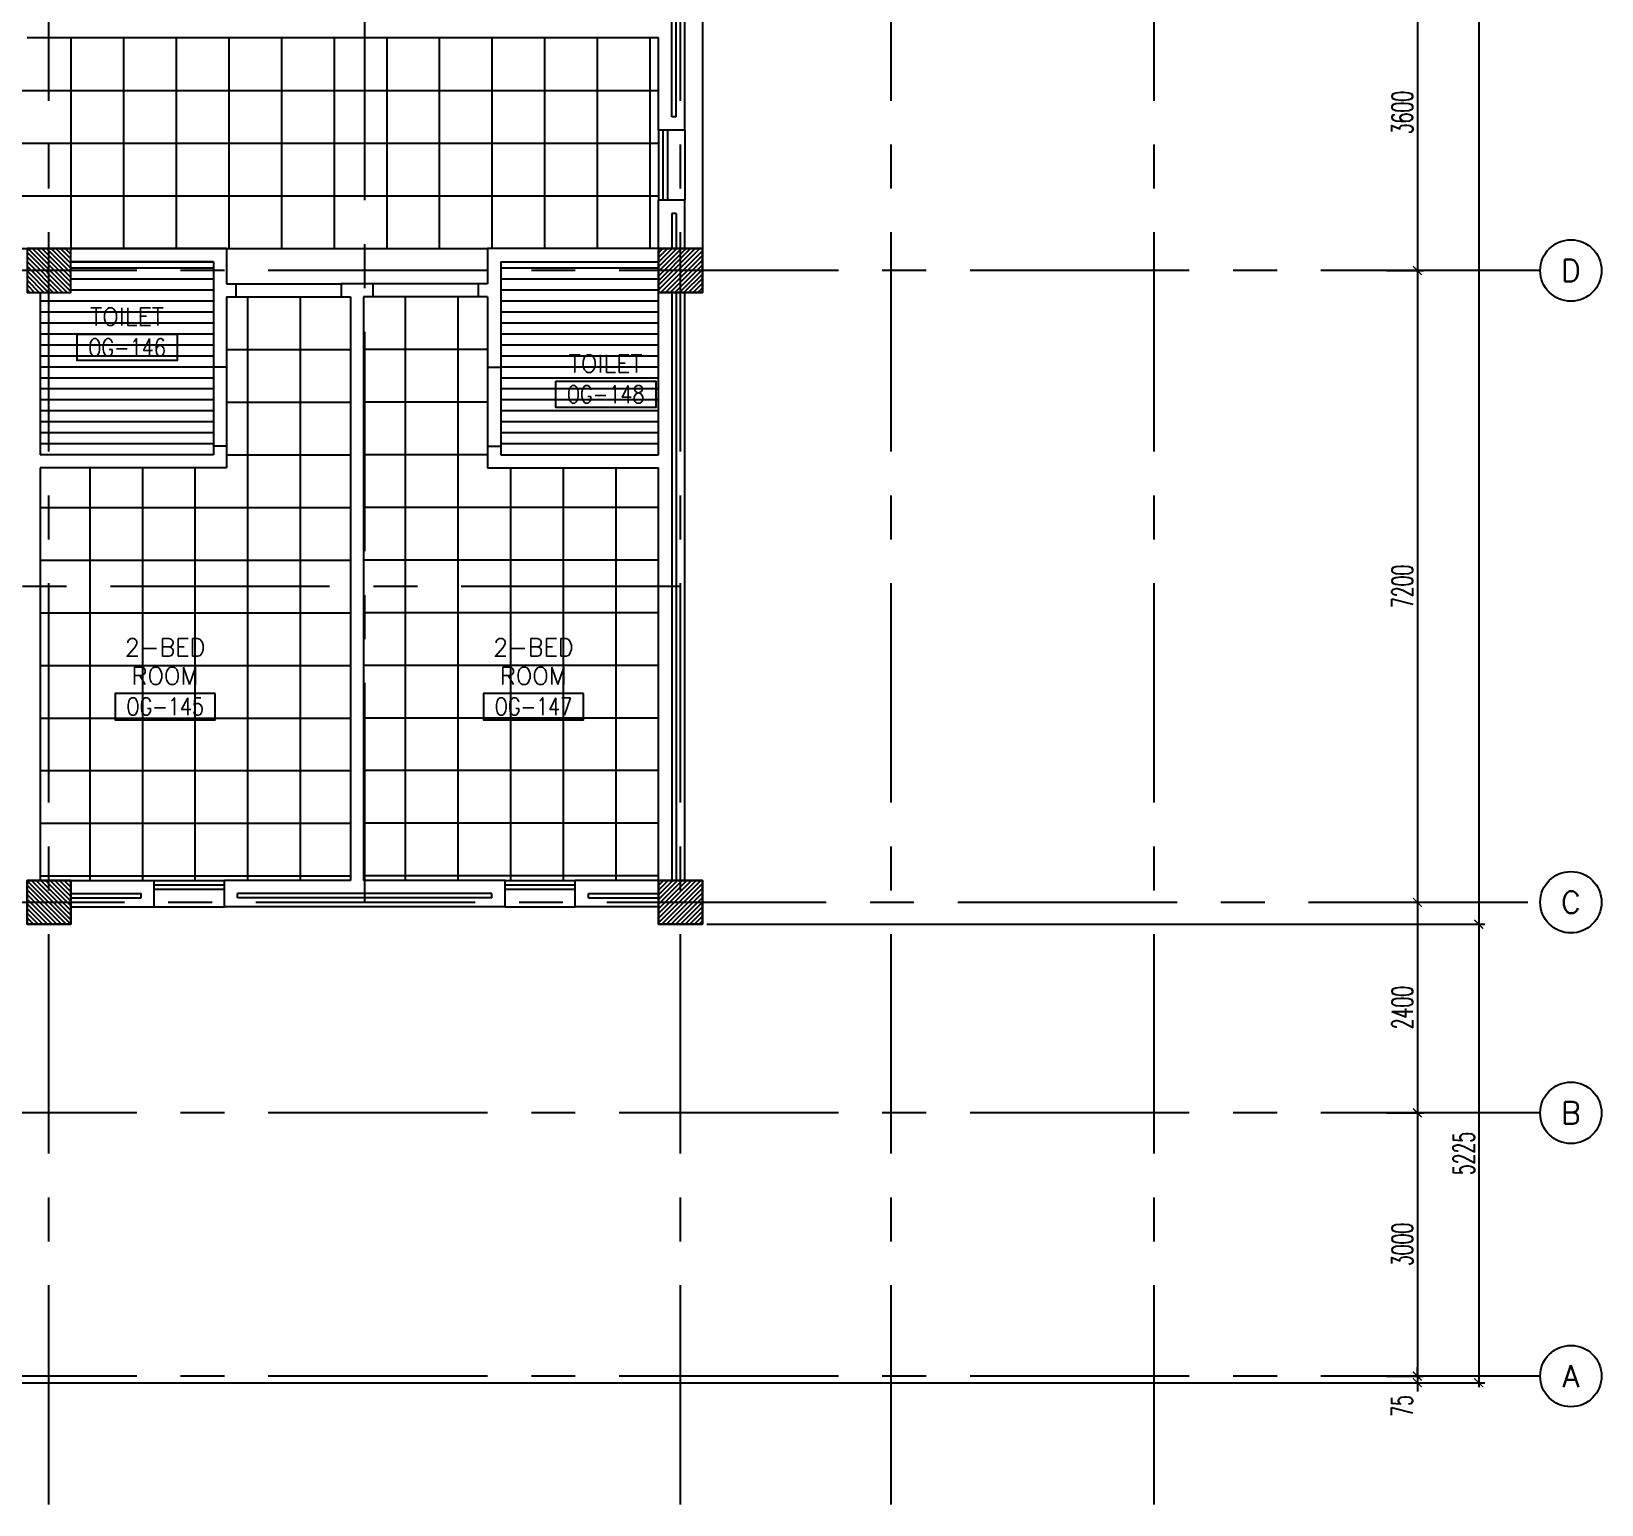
# Model space of a CAD drawing. Extents: x 276011.4 to 276105.3, y 57291.9 to 57371.4.
# Drawn here: x 276087.42 to 276105.32, y 57291.9 to 57308.69 of the extents above; entities that cross this region are included whole.
import ezdxf
from ezdxf.enums import TextEntityAlignment as Align

# ---------------------------------------------------------------- set-up
doc = ezdxf.new("R2010")
doc.units = 0
doc.header["$MEASUREMENT"] = 0
doc.header["$PDMODE"] = 34
doc.linetypes.add('CENTERX2', pattern=[4, 2.5, -0.5, 0.5, -0.5])
doc.layers.get('0').update_dxf_attribs({"color": 4, "linetype": 'CONTINUOUS'})
doc.layers.get('DEFPOINTS').update_dxf_attribs({"linetype": 'CONTINUOUS'})
for name, color, linetype in [('AX-CR', 2, 'CONTINUOUS'), ('AX-DIM', 4, 'CONTINUOUS'), ('AX-TXT', 2, 'CONTINUOUS'), ('AXES', 11, 'CENTERX2'), ('CEILING', 4, 'CONTINUOUS'), ('COL', 5, 'CONTINUOUS'), ('HAT', 11, 'CONTINUOUS'), ('INSUL', 4, 'CONTINUOUS'), ('PROJ-L', 4, 'CONTINUOUS'), ('RM-BOX', 11, 'CONTINUOUS'), ('RM-NAME', 11, 'CONTINUOUS'), ('RM-NO', 11, 'CONTINUOUS'), ('WALL', 2, 'CONTINUOUS'), ('WIN', 3, 'CONTINUOUS')]:
    doc.layers.add(name, color=color, linetype=linetype)
doc.styles.add('ROMANS', font='ROMANS.shx', dxfattribs={"width": 0.6})
doc.dimstyles.new('STANDARD_IN', dxfattribs={"dimtxt": 0.24, "dimasz": 0.1, "dimexe": 0.07, "dimexo": 0.05, "dimgap": 0.05, "dimtad": 1, "dimdec": 0, "dimlfac": 1000, "dimzin": 0, "dimtxsty": 'ROMANS', "dimblk": 'ARCHTICK', "dimcen": 0.05, "dimdle": 0.05, "dimclrd": 4, "dimclre": 4, "dimclrt": 2, "dimazin": 3, "dimtfac": 1, "dimtdec": 0, "dimtmove": 0, "dimatfit": 3, "dimtolj": 1, "dimtzin": 0})

# ---------------------------------------------------------------- blocks, each defined once
blk = doc.blocks.new('_ARCHTICK')
at = {"color": 0, "linetype": 'BYBLOCK', "const_width": 0.15}
blk.add_lwpolyline([(-0.5, -0.5), (0.5, 0.5)], dxfattribs=at)
blk = doc.blocks.new('*D314')
at = {"layer": 'AX-DIM', "color": 4, "ltscale": 0.3}
for p, q in [((276103.265, 57298.513), (276103.985, 57298.513)), ((276103.915, 57298.563), (276103.915, 57293.238)), ((276061.32, 57293.288), (276103.985, 57293.288))]:
    blk.add_line(p, q, dxfattribs=at)
at = {"layer": 'DEFPOINTS', "color": 0, "ltscale": 0.3}
for p in [(276103.215, 57298.513), (276061.27, 57293.288), (276103.915, 57293.288)]:
    blk.add_point(p, dxfattribs=at)
at = {"layer": 'AX-DIM', "color": 4, "ltscale": 0.3, "xscale": 0.1, "yscale": 0.1, "zscale": 0.1}
for p, rotation in [((276103.915, 57298.513), 90), ((276103.915, 57293.288), 270)]:
    blk.add_blockref('_ARCHTICK', p, dxfattribs=dict(at, rotation=rotation))
at = {"layer": 'AX-DIM', "color": 2, "ltscale": 0.3, "insert": (276103.745, 57295.9), "char_height": 0.24, "attachment_point": 5, "rotation": 90, "style": 'ROMANS'}
blk.add_mtext('\\A1;5225', dxfattribs=at)
blk = doc.blocks.new('AXR')
at = {"layer": 'AX-CR'}
blk.add_circle((350, 0), 350, dxfattribs=at)
blk = doc.blocks.new('*D313')
at = {"layer": 'AX-DIM', "color": 4, "ltscale": 0.3}
for p, q in [((276103.915, 57357.883), (276103.915, 57298.463)), ((276095.115, 57357.833), (276103.985, 57357.833)), ((276095.115, 57298.513), (276103.985, 57298.513))]:
    blk.add_line(p, q, dxfattribs=at)
at = {"layer": 'DEFPOINTS', "color": 0, "ltscale": 0.3}
for p in [(276095.065, 57357.833), (276095.065, 57298.513), (276103.915, 57298.513)]:
    blk.add_point(p, dxfattribs=at)
at = {"layer": 'AX-DIM', "color": 4, "ltscale": 0.3, "xscale": 0.1, "yscale": 0.1, "zscale": 0.1}
for p, rotation in [((276103.915, 57357.833), 90), ((276103.915, 57298.513), 270)]:
    blk.add_blockref('_ARCHTICK', p, dxfattribs=dict(at, rotation=rotation))
at = {"layer": 'AX-DIM', "color": 2, "ltscale": 0.3, "insert": (276103.745, 57328.173), "char_height": 0.24, "attachment_point": 5, "rotation": 90, "style": 'ROMANS'}
blk.add_mtext('\\A1;59320', dxfattribs=at)
blk = doc.blocks.new('*D312')
at = {"layer": 'AX-DIM', "color": 4, "ltscale": 0.3}
for p, q in [((276102.865, 57305.963), (276103.285, 57305.963)), ((276103.215, 57306.013), (276103.215, 57298.713)), ((276102.865, 57298.763), (276103.285, 57298.763))]:
    blk.add_line(p, q, dxfattribs=at)
at = {"layer": 'DEFPOINTS', "color": 0, "ltscale": 0.3}
for p in [(276102.815, 57305.963), (276102.815, 57298.763), (276103.215, 57298.763)]:
    blk.add_point(p, dxfattribs=at)
at = {"layer": 'AX-DIM', "color": 4, "ltscale": 0.3, "xscale": 0.1, "yscale": 0.1, "zscale": 0.1}
for p, rotation in [((276103.215, 57305.963), 90), ((276103.215, 57298.763), 270)]:
    blk.add_blockref('_ARCHTICK', p, dxfattribs=dict(at, rotation=rotation))
at = {"layer": 'AX-DIM', "color": 2, "ltscale": 0.3, "insert": (276103.045, 57302.363), "char_height": 0.24, "attachment_point": 5, "rotation": 90, "style": 'ROMANS'}
blk.add_mtext('\\A1;7200', dxfattribs=at)
blk = doc.blocks.new('*X56')
at = {"color": 0}
for p, q in [((253129, 118266), (253613, 118750)), ((253129, 118319), (253560, 118750)), ((253129, 118372), (253507, 118750)), ((253129, 118425), (253454, 118750)), ((253129, 118478), (253401, 118750)), ((253129, 118531), (253348, 118750)), ((253129, 118584), (253294, 118750)), ((253129, 118637), (253241, 118750)), ((253129, 118690), (253188, 118750)), ((253129, 118743), (253135, 118750)), ((253166, 118250), (253629, 118713)), ((253219, 118250), (253629, 118660)), ((253272, 118250), (253629, 118607)), ((253325, 118250), (253629, 118553)), ((253378, 118250), (253629, 118500)), ((253431, 118250), (253629, 118447)), ((253484, 118250), (253629, 118394)), ((253537, 118250), (253629, 118341)), ((253590, 118250), (253629, 118288))]:
    blk.add_line(p, q, dxfattribs=at)
blk = doc.blocks.new('COL50')
at = {"layer": 'COL'}
blk.add_lwpolyline([(-250, 250), (-250, -250), (250, -250), (250, 250)], close=True, dxfattribs=at)
blk = doc.blocks.new('*D311')
at = {"layer": 'AX-DIM', "color": 4, "ltscale": 0.3}
for p, q in [((276103.215, 57298.813), (276103.215, 57296.313)), ((276102.865, 57298.763), (276103.285, 57298.763)), ((276102.865, 57296.363), (276103.285, 57296.363))]:
    blk.add_line(p, q, dxfattribs=at)
at = {"layer": 'DEFPOINTS', "color": 0, "ltscale": 0.3}
for p in [(276102.815, 57298.763), (276102.815, 57296.363), (276103.215, 57296.363)]:
    blk.add_point(p, dxfattribs=at)
at = {"layer": 'AX-DIM', "color": 4, "ltscale": 0.3, "xscale": 0.1, "yscale": 0.1, "zscale": 0.1}
for p, rotation in [((276103.215, 57298.763), 90), ((276103.215, 57296.363), 270)]:
    blk.add_blockref('_ARCHTICK', p, dxfattribs=dict(at, rotation=rotation))
at = {"layer": 'AX-DIM', "color": 2, "ltscale": 0.3, "insert": (276103.045, 57297.563), "char_height": 0.24, "attachment_point": 5, "rotation": 90, "style": 'ROMANS'}
blk.add_mtext('\\A1;2400', dxfattribs=at)
blk = doc.blocks.new('*D310')
at = {"layer": 'AX-DIM', "color": 4, "ltscale": 0.3}
for p, q in [((276102.865, 57296.363), (276103.285, 57296.363)), ((276103.215, 57296.413), (276103.215, 57293.313)), ((276102.865, 57293.363), (276103.285, 57293.363))]:
    blk.add_line(p, q, dxfattribs=at)
at = {"layer": 'DEFPOINTS', "color": 0, "ltscale": 0.3}
for p in [(276102.815, 57296.363), (276102.815, 57293.363), (276103.215, 57293.363)]:
    blk.add_point(p, dxfattribs=at)
at = {"layer": 'AX-DIM', "color": 4, "ltscale": 0.3, "xscale": 0.1, "yscale": 0.1, "zscale": 0.1}
for p, rotation in [((276103.215, 57296.363), 90), ((276103.215, 57293.363), 270)]:
    blk.add_blockref('_ARCHTICK', p, dxfattribs=dict(at, rotation=rotation))
at = {"layer": 'AX-DIM', "color": 2, "ltscale": 0.3, "insert": (276103.045, 57294.863), "char_height": 0.24, "attachment_point": 5, "rotation": 90, "style": 'ROMANS'}
blk.add_mtext('\\A1;3000', dxfattribs=at)
blk = doc.blocks.new('*D309')
at = {"layer": 'AX-DIM', "color": 4, "ltscale": 0.3}
for p, q in [((276103.215, 57293.363), (276103.215, 57293.463)), ((276102.865, 57293.363), (276103.285, 57293.363)), ((276102.865, 57293.288), (276103.285, 57293.288)), ((276103.215, 57293.363), (276103.215, 57293.288)), ((276103.215, 57293.288), (276103.215, 57293.188))]:
    blk.add_line(p, q, dxfattribs=at)
at = {"layer": 'DEFPOINTS', "color": 0, "ltscale": 0.3}
for p in [(276102.815, 57293.363), (276102.815, 57293.288), (276103.215, 57293.288)]:
    blk.add_point(p, dxfattribs=at)
at = {"layer": 'AX-DIM', "color": 4, "ltscale": 0.3, "xscale": 0.1, "yscale": 0.1, "zscale": 0.1}
for p, rotation in [((276103.215, 57293.363), 270), ((276103.215, 57293.288), 90)]:
    blk.add_blockref('_ARCHTICK', p, dxfattribs=dict(at, rotation=rotation))
at = {"layer": 'AX-DIM', "color": 2, "ltscale": 0.3, "insert": (276103.04, 57293.023), "char_height": 0.24, "attachment_point": 5, "rotation": 90, "style": 'ROMANS'}
blk.add_mtext('\\A1;75', dxfattribs=at)
blk = doc.blocks.new('*X55')
at = {"color": 0}
for p, q in [((253129, 125478), (253600, 125950)), ((253129, 125531), (253547, 125950)), ((253129, 125584), (253494, 125950)), ((253129, 125637), (253441, 125950)), ((253129, 125690), (253388, 125950)), ((253129, 125743), (253335, 125950)), ((253129, 125796), (253282, 125950)), ((253129, 125849), (253229, 125950)), ((253129, 125902), (253176, 125950)), ((253153, 125450), (253629, 125925)), ((253206, 125450), (253629, 125872)), ((253259, 125450), (253629, 125819)), ((253312, 125450), (253629, 125766)), ((253365, 125450), (253629, 125713)), ((253418, 125450), (253629, 125660)), ((253471, 125450), (253629, 125607)), ((253524, 125450), (253629, 125554)), ((253577, 125450), (253629, 125501))]:
    blk.add_line(p, q, dxfattribs=at)
blk = doc.blocks.new('*D305')
at = {"layer": 'AX-DIM', "color": 4, "ltscale": 0.3}
for p, q in [((276102.865, 57309.563), (276103.285, 57309.563)), ((276103.215, 57309.613), (276103.215, 57305.913)), ((276102.865, 57305.963), (276103.285, 57305.963))]:
    blk.add_line(p, q, dxfattribs=at)
at = {"layer": 'DEFPOINTS', "color": 0, "ltscale": 0.3}
for p in [(276102.815, 57309.563), (276102.815, 57305.963), (276103.215, 57305.963)]:
    blk.add_point(p, dxfattribs=at)
at = {"layer": 'AX-DIM', "color": 4, "ltscale": 0.3, "xscale": 0.1, "yscale": 0.1, "zscale": 0.1}
for p, rotation in [((276103.215, 57309.563), 90), ((276103.215, 57305.963), 270)]:
    blk.add_blockref('_ARCHTICK', p, dxfattribs=dict(at, rotation=rotation))
at = {"layer": 'AX-DIM', "color": 2, "ltscale": 0.3, "insert": (276103.045, 57307.763), "char_height": 0.24, "attachment_point": 5, "rotation": 90, "style": 'ROMANS'}
blk.add_mtext('\\A1;3600', dxfattribs=at)
blk = doc.blocks.new('*X47')
at = {"color": 0}
for p, q in [((245929, 169932), (246386, 170390)), ((245929, 169985), (246333, 170390)), ((245929, 170038), (246280, 170390)), ((245929, 170091), (246227, 170390)), ((245929, 170144), (246174, 170390)), ((245929, 170197), (246121, 170390)), ((245929, 170250), (246068, 170390)), ((245929, 170303), (246015, 170390)), ((245929, 170357), (245962, 170390)), ((245939, 169890), (246429, 170379)), ((245992, 169890), (246429, 170326)), ((246045, 169890), (246429, 170273)), ((246098, 169890), (246429, 170220)), ((246151, 169890), (246429, 170167)), ((246204, 169890), (246429, 170114)), ((246257, 169890), (246429, 170061)), ((246310, 169890), (246429, 170008)), ((246363, 169890), (246429, 169955)), ((246416, 169890), (246429, 169902))]:
    blk.add_line(p, q, dxfattribs=at)
blk = doc.blocks.new('*X40')
at = {"color": 0}
for p, q in [((245927, 177090), (246427, 177590)), ((245929, 177145), (246374, 177590)), ((245929, 177198), (246321, 177590)), ((245929, 177251), (246267, 177590)), ((245929, 177304), (246214, 177590)), ((245929, 177357), (246161, 177590)), ((245929, 177410), (246108, 177590)), ((245929, 177463), (246055, 177590)), ((245929, 177516), (246002, 177590)), ((245929, 177569), (245949, 177590)), ((245980, 177090), (246429, 177539)), ((246033, 177090), (246429, 177486)), ((246086, 177090), (246429, 177433)), ((246139, 177090), (246429, 177380)), ((246192, 177090), (246429, 177327)), ((246245, 177090), (246429, 177274)), ((246298, 177090), (246429, 177220)), ((246351, 177090), (246429, 177167)), ((246404, 177090), (246429, 177114))]:
    blk.add_line(p, q, dxfattribs=at)
blk = doc.blocks.new('RM1')
at = {"layer": 'RM-BOX'}
blk.add_lwpolyline([(570, -200), (-570, -200), (-570, -500), (570, -500)], close=True, dxfattribs=at)
at = {"layer": 'RM-NAME', "style": 'ROMANS'}
blk.add_attdef('ROOMNAME1', text='', height=200, dxfattribs=at).set_placement((0, 324), align=Align.MIDDLE)

msp = doc.modelspace()

# ---------------------------------------------------------------- linework, layer by layer
at = {"layer": 'AXES'}
for p, q in [((276087.6155, 57291.8986), (276087.6155, 57370.7113)), ((276094.8155, 57291.8986), (276094.8155, 57370.7113)), ((276097.2155, 57291.8986), (276097.2155, 57370.7113)), ((276100.2155, 57291.8986), (276100.2155, 57370.7113)), ((276091.2155, 57298.7629), (276091.2155, 57357.5329)), ((276104.6155, 57305.9629), (276052.5255, 57305.9629)), ((276094.8155, 57302.3629), (276052.5255, 57302.3629)), ((276033.9755, 57298.7629), (276104.6155, 57298.7629)), ((276104.6155, 57296.3629), (276052.5255, 57296.3629)), ((276104.6155, 57293.3629), (276052.5255, 57293.3629))]:
    msp.add_line(p, q, dxfattribs=at)
at = {"layer": 'CEILING', "linetype": 'BYBLOCK', "ltscale": 0.3}
for p, q in [((276087.8655, 57308.6129), (276087.8655, 57306.2129)), ((276088.4655, 57308.6129), (276088.4655, 57306.2129)), ((276089.0655, 57308.6129), (276089.0655, 57306.2129)), ((276089.6655, 57308.6129), (276089.6655, 57306.2129)), ((276090.2655, 57308.6129), (276090.2655, 57306.2129)), ((276090.8655, 57308.6129), (276090.8655, 57306.2129)), ((276091.4655, 57308.6129), (276091.4655, 57306.2129)), ((276091.4655, 57308.6129), (276091.4655, 57306.2129)), ((276092.0655, 57308.6129), (276092.0655, 57306.2129)), ((276092.6655, 57308.6129), (276092.6655, 57306.2129)), ((276093.2655, 57308.6129), (276093.2655, 57306.2129)), ((276093.8655, 57308.6129), (276093.8655, 57306.2129)), ((276093.8655, 57308.6129), (276093.8655, 57306.2129)), ((276094.4655, 57308.6129), (276094.4655, 57306.2129)), ((276063.0905, 57308.0129), (276094.5655, 57308.0129)), ((276063.0905, 57307.4129), (276094.5655, 57307.4129)), ((276063.0905, 57306.8129), (276094.5655, 57306.8129)), ((276082.4405, 57306.2129), (276092.6155, 57306.2129)), ((276089.4905, 57305.9879), (276087.8655, 57305.9879)), ((276094.5655, 57305.9879), (276092.7655, 57305.9879)), ((276089.4905, 57305.8629), (276087.8655, 57305.8629)), ((276094.5655, 57305.8629), (276092.7655, 57305.8629)), ((276089.4905, 57305.6129), (276087.5155, 57305.6129)), ((276089.4905, 57305.7379), (276087.8655, 57305.7379)), ((276089.8842, 57299.0129), (276089.8842, 57305.6629)), ((276090.4842, 57299.0129), (276090.4842, 57305.6629)), ((276091.678, 57305.6629), (276091.678, 57299.0129)), ((276092.278, 57305.6629), (276092.278, 57299.0129)), ((276094.5655, 57305.7379), (276092.7655, 57305.7379)), ((276094.5655, 57305.6129), (276092.7655, 57305.6129)), ((276089.4905, 57305.4879), (276087.5155, 57305.4879)), ((276094.5655, 57305.4879), (276092.7655, 57305.4879)), ((276089.4905, 57305.3629), (276087.5155, 57305.3629)), ((276094.5655, 57305.3629), (276092.7655, 57305.3629)), ((276089.4905, 57305.2379), (276087.5155, 57305.2379)), ((276089.4905, 57305.1129), (276087.5155, 57305.1129)), ((276089.6405, 57305.0629), (276091.053, 57305.0629)), ((276092.6155, 57305.0629), (276091.203, 57305.0629)), ((276094.5655, 57305.2379), (276092.7655, 57305.2379)), ((276094.5655, 57305.1129), (276092.7655, 57305.1129)), ((276089.4905, 57304.9879), (276087.5155, 57304.9879)), ((276094.5655, 57304.9879), (276092.7655, 57304.9879)), ((276089.4905, 57304.8629), (276087.5155, 57304.8629)), ((276089.4905, 57304.7379), (276087.5155, 57304.7379)), ((276094.5655, 57304.8629), (276092.7655, 57304.8629)), ((276094.5655, 57304.7379), (276092.7655, 57304.7379)), ((276089.4905, 57304.6129), (276087.5155, 57304.6129)), ((276094.5655, 57304.6129), (276092.7655, 57304.6129)), ((276089.4905, 57304.4879), (276087.5155, 57304.4879)), ((276089.4905, 57304.3629), (276087.5155, 57304.3629)), ((276089.6405, 57304.4629), (276091.053, 57304.4629)), ((276092.6155, 57304.4629), (276091.203, 57304.4629)), ((276094.5655, 57304.4879), (276092.7655, 57304.4879)), ((276094.5655, 57304.3629), (276092.7655, 57304.3629)), ((276089.4905, 57304.2379), (276087.5155, 57304.2379)), ((276094.5655, 57304.2379), (276092.7655, 57304.2379)), ((276089.4905, 57304.1129), (276087.5155, 57304.1129)), ((276089.4905, 57303.9879), (276087.5155, 57303.9879)), ((276094.5655, 57304.1129), (276092.7655, 57304.1129)), ((276094.5655, 57303.9879), (276092.7655, 57303.9879)), ((276089.6405, 57303.8629), (276091.053, 57303.8629)), ((276092.6155, 57303.8629), (276091.203, 57303.8629)), ((276088.0842, 57299.0129), (276088.0842, 57303.7129)), ((276088.6842, 57299.0129), (276088.6842, 57303.7129)), ((276089.2842, 57299.0129), (276089.2842, 57303.7129)), ((276092.878, 57303.7129), (276092.878, 57299.0129)), ((276093.478, 57303.7129), (276093.478, 57299.0129)), ((276094.078, 57303.7129), (276094.078, 57299.0129)), ((276087.5155, 57303.2629), (276091.053, 57303.2629)), ((276094.553, 57303.2629), (276091.203, 57303.2629)), ((276087.5155, 57302.6629), (276091.053, 57302.6629)), ((276094.553, 57302.6629), (276091.203, 57302.6629)), ((276087.5155, 57302.0629), (276091.053, 57302.0629)), ((276094.553, 57302.0629), (276091.203, 57302.0629)), ((276087.5155, 57301.4629), (276091.053, 57301.4629)), ((276094.553, 57301.4629), (276091.203, 57301.4629)), ((276087.5155, 57300.8629), (276091.053, 57300.8629)), ((276094.553, 57300.8629), (276091.203, 57300.8629)), ((276087.5155, 57300.2629), (276091.053, 57300.2629)), ((276094.553, 57300.2629), (276091.203, 57300.2629)), ((276087.5155, 57299.6629), (276091.053, 57299.6629)), ((276094.553, 57299.6629), (276091.203, 57299.6629)), ((276087.5155, 57299.0629), (276091.0655, 57299.0629)), ((276094.5655, 57299.0629), (276091.2155, 57299.0629))]:
    msp.add_line(p, q, dxfattribs=at)
at = {"layer": 'COL'}
msp.add_lwpolyline([(276087.8655, 57299.0129), (276087.8655, 57298.5129), (276087.3655, 57298.5129), (276087.3655, 57299.0129)], close=True, dxfattribs=at)
at = {"layer": 'INSUL'}
for p, q in [((276094.7155, 57307.7129), (276094.7155, 57309.0129)), ((276094.7655, 57307.7129), (276094.7655, 57309.0129)), ((276094.7655, 57307.7129), (276094.7155, 57307.7129)), ((276094.7155, 57306.6129), (276094.7155, 57306.2129)), ((276094.7655, 57306.6129), (276094.7155, 57306.6129)), ((276094.7655, 57306.6129), (276094.7655, 57306.2129)), ((276094.7155, 57305.7129), (276094.7155, 57299.0129)), ((276094.7655, 57305.7129), (276094.7655, 57299.0129)), ((276087.8655, 57298.8629), (276088.6655, 57298.8629)), ((276087.8655, 57298.8129), (276088.6655, 57298.8129)), ((276088.6655, 57298.8129), (276088.6655, 57298.8629)), ((276089.7655, 57298.8129), (276089.7655, 57298.8629)), ((276092.6655, 57298.8629), (276089.7655, 57298.8629)), ((276092.6655, 57298.8129), (276089.7655, 57298.8129)), ((276092.6655, 57298.8129), (276092.6655, 57298.8629)), ((276093.7655, 57298.8629), (276094.5655, 57298.8629)), ((276093.7655, 57298.8129), (276093.7655, 57298.8629)), ((276093.7655, 57298.8129), (276094.5655, 57298.8129))]:
    msp.add_line(p, q, dxfattribs=at)
at = {"layer": 'PROJ-L'}
msp.add_line((276095.0655, 57312.9129), (276095.0655, 57306.2129), dxfattribs=at)
at = {"layer": 'WALL'}
for p, q in [((276094.8655, 57307.5629), (276094.8655, 57309.1629)), ((276094.5655, 57308.6129), (276087.3655, 57308.6129)), ((276094.5655, 57307.5629), (276094.5655, 57308.6129)), ((276094.8655, 57307.5629), (276094.5655, 57307.5629)), ((276094.8655, 57306.7629), (276094.5655, 57306.7629)), ((276094.5655, 57306.2129), (276094.5655, 57306.7629)), ((276094.8655, 57306.2129), (276094.8655, 57306.7629)), ((276089.6405, 57306.2129), (276089.6405, 57305.8129)), ((276092.6155, 57306.2129), (276092.6155, 57305.8129)), ((276089.4905, 57306.0629), (276089.4905, 57304.8629)), ((276092.7655, 57306.0629), (276092.7655, 57304.8629)), ((276087.5155, 57305.7129), (276087.5155, 57303.8629)), ((276089.6405, 57305.6629), (276089.6405, 57304.8629)), ((276091.053, 57305.6629), (276091.053, 57299.0129)), ((276091.203, 57305.6629), (276091.203, 57299.0129)), ((276092.6155, 57305.6629), (276092.6155, 57304.8629)), ((276094.5655, 57303.8629), (276094.5655, 57305.7129)), ((276094.8655, 57299.0129), (276094.8655, 57305.7129)), ((276089.6405, 57304.8629), (276089.4905, 57304.8629)), ((276089.4905, 57304.8629), (276089.4905, 57303.8629)), ((276089.6405, 57304.8629), (276089.6405, 57303.7129)), ((276092.6155, 57304.8629), (276092.7655, 57304.8629)), ((276092.6155, 57304.8629), (276092.6155, 57303.7129)), ((276092.7655, 57304.8629), (276092.7655, 57303.8629)), ((276089.4905, 57303.8629), (276087.5155, 57303.8629)), ((276089.6405, 57303.9629), (276089.4905, 57303.9629)), ((276092.6155, 57303.9629), (276092.7655, 57303.9629)), ((276092.7655, 57303.8629), (276094.5655, 57303.8629)), ((276089.6405, 57303.7129), (276087.5155, 57303.7129)), ((276087.5155, 57303.7129), (276087.5155, 57299.0129)), ((276092.6155, 57303.7129), (276094.5655, 57303.7129)), ((276094.5655, 57299.0129), (276094.5655, 57303.7129)), ((276087.8655, 57299.0129), (276088.8155, 57299.0129)), ((276088.8155, 57298.7129), (276088.8155, 57299.0129)), ((276089.6155, 57298.7129), (276089.6155, 57299.0129)), ((276091.053, 57299.0129), (276089.6155, 57299.0129)), ((276092.8155, 57299.0129), (276091.203, 57299.0129)), ((276092.8155, 57298.7129), (276092.8155, 57299.0129)), ((276094.5655, 57299.0129), (276093.6155, 57299.0129)), ((276093.6155, 57298.7129), (276093.6155, 57299.0129)), ((276087.8655, 57298.7129), (276088.8155, 57298.7129)), ((276092.8155, 57298.7129), (276089.6155, 57298.7129)), ((276094.5655, 57298.7129), (276093.6155, 57298.7129))]:
    msp.add_line(p, q, dxfattribs=at)
at = {"layer": 'WALL', "linetype": 'BYBLOCK'}
for p, q in [((276087.8655, 57306.2129), (276089.6405, 57306.2129)), ((276087.8655, 57306.2129), (276089.6405, 57306.2129)), ((276089.6405, 57306.2129), (276087.8655, 57306.2129)), ((276094.5655, 57306.2129), (276092.6155, 57306.2129)), ((276087.8655, 57306.0629), (276089.4905, 57306.0629)), ((276087.8655, 57306.0629), (276089.4905, 57306.0629)), ((276089.4905, 57306.0629), (276087.8655, 57306.0629)), ((276089.4905, 57306.0629), (276087.8655, 57306.0629)), ((276092.7655, 57306.0629), (276094.5655, 57306.0629)), ((276092.7655, 57306.0629), (276094.5655, 57306.0629)), ((276089.6405, 57305.8129), (276090.9467, 57305.8129)), ((276091.3092, 57305.8129), (276090.9467, 57305.8129)), ((276092.6155, 57305.8129), (276091.3092, 57305.8129)), ((276089.6405, 57305.6629), (276090.9467, 57305.6629)), ((276090.9467, 57305.6629), (276091.053, 57305.6629)), ((276091.3092, 57305.6629), (276091.203, 57305.6629)), ((276092.6155, 57305.6629), (276091.3092, 57305.6629))]:
    msp.add_line(p, q, dxfattribs=at)
at = {"layer": 'WALL', "color": 2, "linetype": 'BYBLOCK'}
for p, q in [((276089.7467, 57305.8129), (276089.7467, 57305.6629)), ((276090.9467, 57305.8129), (276090.9467, 57305.6629)), ((276091.3092, 57305.8129), (276091.3092, 57305.6629)), ((276092.5092, 57305.8129), (276092.5092, 57305.6629))]:
    msp.add_line(p, q, dxfattribs=at)
at = {"layer": 'WALL', "linetype": 'BYBLOCK', "ltscale": 0.3}
for points in [[(276087.3655, 57305.7129), (276087.8655, 57305.7129), (276087.8655, 57306.2129), (276087.3655, 57306.2129)], [(276094.5655, 57305.7129), (276095.0655, 57305.7129), (276095.0655, 57306.2129), (276094.5655, 57306.2129)], [(276087.3655, 57298.5129), (276087.8655, 57298.5129), (276087.8655, 57299.0129), (276087.3655, 57299.0129)], [(276094.5655, 57298.5129), (276095.0655, 57298.5129), (276095.0655, 57299.0129), (276094.5655, 57299.0129)]]:
    msp.add_lwpolyline(points, close=True, dxfattribs=at)
at = {"layer": 'WIN'}
for p, q in [((276094.5655, 57307.5629), (276094.5655, 57306.7629)), ((276094.6155, 57307.5629), (276094.6155, 57306.7629)), ((276094.6655, 57307.5629), (276094.6655, 57306.7629)), ((276094.8655, 57307.5629), (276094.8655, 57306.7629)), ((276088.8155, 57299.0129), (276089.6155, 57299.0129)), ((276092.8155, 57299.0129), (276093.6155, 57299.0129)), ((276088.8155, 57298.9629), (276089.6155, 57298.9629)), ((276088.8155, 57298.9129), (276089.6155, 57298.9129)), ((276092.8155, 57298.9629), (276093.6155, 57298.9629)), ((276092.8155, 57298.9129), (276093.6155, 57298.9129)), ((276088.8155, 57298.7129), (276089.6155, 57298.7129)), ((276092.8155, 57298.7129), (276093.6155, 57298.7129))]:
    msp.add_line(p, q, dxfattribs=at)

# ---------------------------------------------------------------- block references
at = {"layer": 'AXES'}
ref = msp.add_blockref('AXR', (276104.6155, 57305.9629), dxfattribs=dict(at, xscale=0.001, yscale=0.001, zscale=0.001))
ref.add_attrib('AX', 'D', dxfattribs={"layer": 'AX-TXT', "height": 0.25, "style": 'ROMANS'}).set_placement((276104.9655, 57305.9629), align=Align.MIDDLE)
ref = msp.add_blockref('AXR', (276104.6155, 57298.7629), dxfattribs=dict(at, xscale=0.001, yscale=0.001, zscale=0.001))
ref.add_attrib('AX', 'C', dxfattribs={"layer": 'AX-TXT', "height": 0.25, "style": 'ROMANS'}).set_placement((276104.9655, 57298.7629), align=Align.MIDDLE)
ref = msp.add_blockref('AXR', (276104.6155, 57296.3629), dxfattribs=dict(at, xscale=0.001, yscale=0.001, zscale=0.001))
ref.add_attrib('AX', 'B', dxfattribs={"layer": 'AX-TXT', "height": 0.25, "style": 'ROMANS'}).set_placement((276104.9655, 57296.3629), align=Align.MIDDLE)
ref = msp.add_blockref('AXR', (276104.6155, 57293.3629), dxfattribs=dict(at, xscale=0.001, yscale=0.001, zscale=0.001))
ref.add_attrib('AX', 'A', dxfattribs={"layer": 'AX-TXT', "height": 0.25, "style": 'ROMANS'}).set_placement((276104.9655, 57293.3629), align=Align.MIDDLE)
at = {"layer": 'COL', "xscale": 0.001, "yscale": 0.001, "zscale": 0.001, "rotation": 180}
msp.add_blockref('COL50', (276087.6155, 57305.9629), dxfattribs=at)
at = {"layer": 'COL', "xscale": -0.001, "yscale": 0.001, "zscale": 0.001}
for p in [(276094.8155, 57305.9629), (276094.8155, 57298.7629)]:
    msp.add_blockref('COL50', p, dxfattribs=at)
at = {"layer": 'HAT', "xscale": -0.001, "yscale": 0.001, "zscale": 0.001, "rotation": 180}
for name in ['*X47', '*X40']:
    msp.add_blockref(name, (275841.4369, 57476.1027), dxfattribs=at)
at = {"layer": 'HAT', "xscale": 0.001, "yscale": 0.001, "zscale": 0.001}
for name in ['*X55', '*X56']:
    msp.add_blockref(name, (275841.4369, 57180.2632), dxfattribs=at)
at = {"layer": 'RM-NAME'}
ref = msp.add_blockref('RM1', (276088.5056, 57305.4363), dxfattribs=dict(at, xscale=-0.001, yscale=0.001, zscale=0.001))
ref.add_attrib('ROOMNO', 'OG-146', dxfattribs={"layer": 'RM-NO', "height": 0.2, "style": 'ROMANS', "width": 0.8}).set_placement((276088.5056, 57305.0863), align=Align.MIDDLE)
ref.add_attrib('ROOMNAME2', 'TOILET', dxfattribs={"height": 0.2, "style": 'ROMANS'}).set_placement((276088.5056, 57305.4363), align=Align.MIDDLE)
ref = msp.add_blockref('RM1', (276093.9622, 57304.9021), dxfattribs=dict(at, xscale=-0.001, yscale=0.001, zscale=0.001))
ref.add_attrib('ROOMNO', 'OG-148', dxfattribs={"layer": 'RM-NO', "height": 0.2, "style": 'ROMANS', "width": 0.8}).set_placement((276093.9622, 57304.5521), align=Align.MIDDLE)
ref.add_attrib('ROOMNAME2', 'TOILET', dxfattribs={"height": 0.2, "style": 'ROMANS'}).set_placement((276093.9622, 57304.9021), align=Align.MIDDLE)
ref = msp.add_blockref('RM1', (276088.9398, 57301.3439), dxfattribs=dict(at, xscale=0.001, yscale=0.001, zscale=0.001))
ref.add_attrib('ROOMNO', 'OG-145', dxfattribs={"layer": 'RM-NO', "height": 0.2, "style": 'ROMANS', "width": 0.8}).set_placement((276088.9398, 57300.9939), align=Align.MIDDLE)
ref.add_attrib('ROOMNAME2', 'ROOM', dxfattribs={"height": 0.2, "style": 'ROMANS'}).set_placement((276088.9398, 57301.3439), align=Align.MIDDLE)
ref.add_attrib('ROOMNAME1', '2-BED', dxfattribs={"height": 0.2, "style": 'ROMANS'}).set_placement((276088.9398, 57301.6677), align=Align.MIDDLE)
ref = msp.add_blockref('RM1', (276093.1385, 57301.3439), dxfattribs=dict(at, xscale=0.001, yscale=0.001, zscale=0.001))
ref.add_attrib('ROOMNO', 'OG-147', dxfattribs={"layer": 'RM-NO', "height": 0.2, "style": 'ROMANS', "width": 0.8}).set_placement((276093.1385, 57300.9939), align=Align.MIDDLE)
ref.add_attrib('ROOMNAME2', 'ROOM', dxfattribs={"height": 0.2, "style": 'ROMANS'}).set_placement((276093.1385, 57301.3439), align=Align.MIDDLE)
ref.add_attrib('ROOMNAME1', '2-BED', dxfattribs={"height": 0.2, "style": 'ROMANS'}).set_placement((276093.1385, 57301.6677), align=Align.MIDDLE)

# ---------------------------------------------------------------- dimensions: what is measured, and where the dimension line sits
at = {"layer": 'AX-DIM'}
for base, p1, p2, picture, middle in [((276103.9155, 57298.5129), (276095.0655, 57357.8329), (276095.0655, 57298.5129), '*D313', (276103.7455, 57328.1729)), ((276103.2155, 57305.9629), (276102.8155, 57309.5629), (276102.8155, 57305.9629), '*D305', (276103.0455, 57307.7629)), ((276103.2155, 57298.7629), (276102.8155, 57305.9629), (276102.8155, 57298.7629), '*D312', (276103.0455, 57302.3629)), ((276103.2155, 57296.3629), (276102.8155, 57298.7629), (276102.8155, 57296.3629), '*D311', (276103.0455, 57297.5629)), ((276103.9155, 57293.2879), (276103.2155, 57298.5129), (276061.2705, 57293.2879), '*D314', (276103.7455, 57295.9004)), ((276103.2155, 57293.3629), (276102.8155, 57296.3629), (276102.8155, 57293.3629), '*D310', (276103.0455, 57294.8629))]:
    dim = msp.add_linear_dim(base=base, p1=p1, p2=p2, angle=270, dimstyle='STANDARD_IN', dxfattribs=at)
    dim.commit()
    dim.dimension.update_dxf_attribs({"geometry": picture, "text_midpoint": middle})
dim = msp.add_linear_dim(base=(276103.2155, 57293.2879), p1=(276102.8155, 57293.3629), p2=(276102.8155, 57293.2879), angle=270, dimstyle='STANDARD_IN', dxfattribs=at)
dim.commit()
dim.dimension.update_dxf_attribs({"geometry": '*D309', "text_midpoint": (276103.0405, 57293.0234), "dimtype": 160})

doc.saveas('drawing.dxf')
